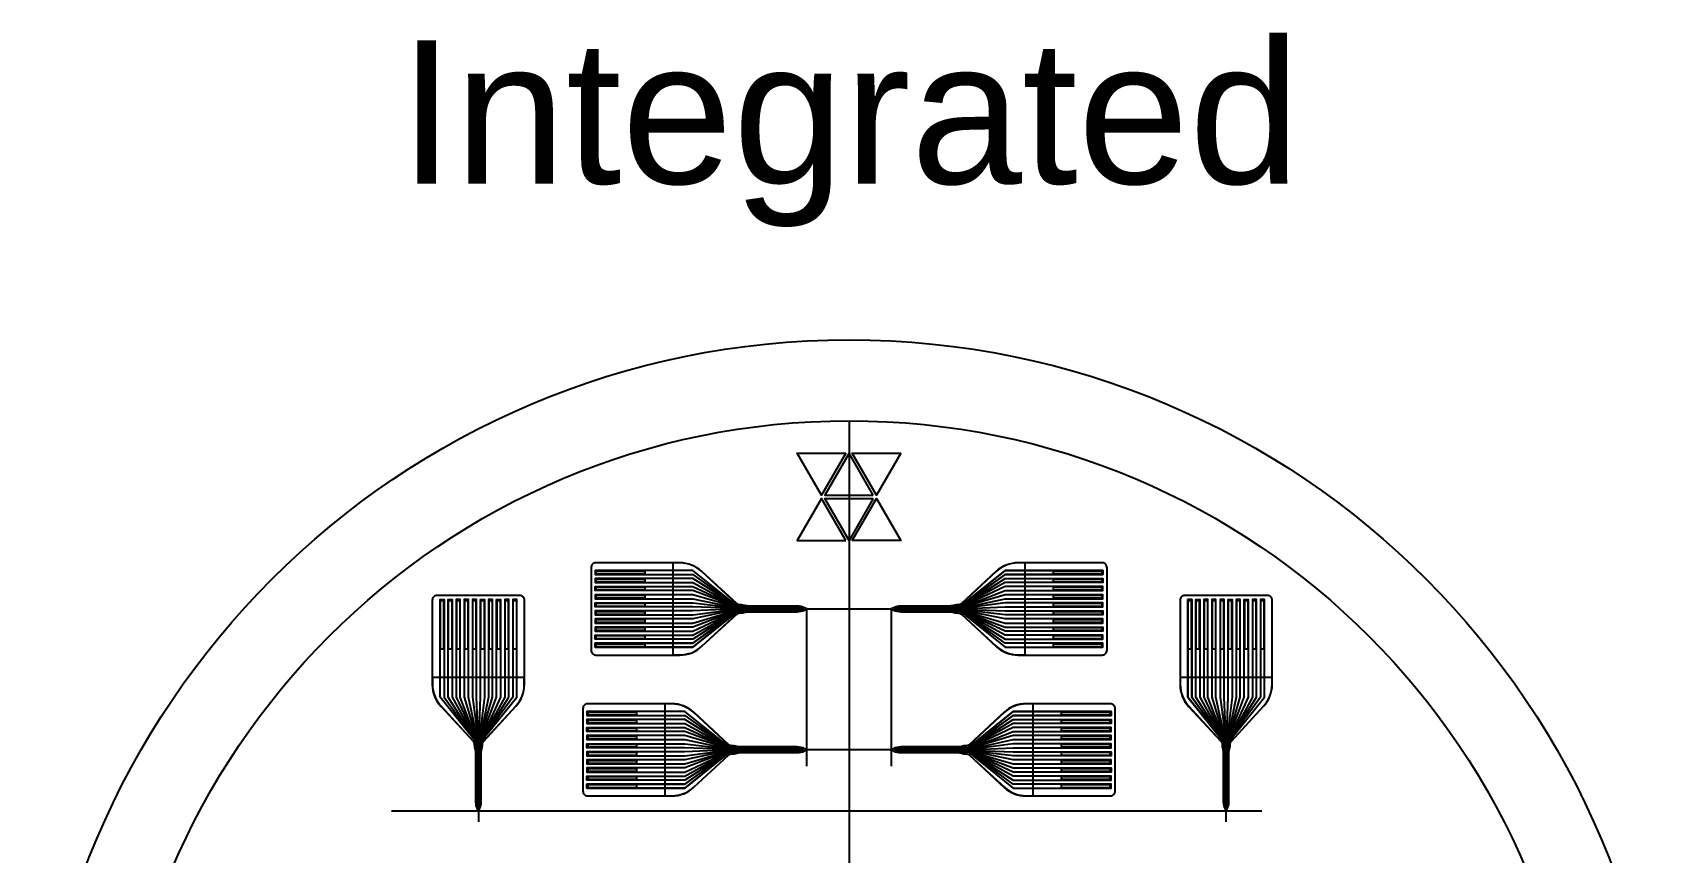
# Model space of a CAD drawing. Header units: millimetres. Extents: x 0 to 101, y 0 to 120.
# Drawn here: x 0.4 to 101.4, y 69.3 to 120 of the extents above; entities that cross this region are included whole.
import ezdxf

# ---------------------------------------------------------------- set-up
doc = ezdxf.new("R2010")
doc.units = ezdxf.units.MM
for name, color, linetype in [('1st Metal', 2, 'Continuous'), ('2nd Metal', 220, 'Continuous'), ('Aligner1', 191, 'Continuous'), ('Aligner2', 130, 'Continuous'), ('Aligner3', 210, 'Continuous'), ('Aligner4', 170, 'Continuous'), ('PI', 4, 'Continuous'), ('SU8', 110, 'Continuous')]:
    doc.layers.add(name, color=color, linetype=linetype)
doc.styles.get("Standard").update_dxf_attribs({"font": 'arial.ttf'})

msp = doc.modelspace()

# ---------------------------------------------------------------- linework, layer by layer
at = {"color": 242, "true_color": 0xcd2027}
msp.add_line((50.91, 96), (50.91, 5), dxfattribs=at)
for p, q in [((53.52, 75.66), (48.3, 75.66)), ((76.44, 71.86), (74.24, 71.86))]:
    msp.add_line(p, q)
for points in [[(48.3, 74.66), (48.3, 84.37), (53.52, 84.37), (53.52, 74.66)], [(74.24, 71.21), (74.24, 71.86), (22.61, 71.86)], [(30.18, 71.86), (27.98, 71.86), (27.98, 71.21)]]:
    msp.add_lwpolyline(points)
at = {"layer": '1st Metal'}
for p, q in [((45.34, 84.36), (45.31, 84.36)), ((45.31, 84.36), (45.34, 84.36)), ((54.81, 84.25), (54.27, 84.25)), ((54.81, 84.26), (54.28, 84.26)), ((54.81, 84.28), (54.34, 84.28)), ((54.81, 84.3), (54.42, 84.3)), ((54.81, 84.34), (54.5, 84.34)), ((56.25, 84.47), (56.4, 84.47)), ((56.25, 84.46), (56.4, 84.46)), ((56.25, 84.44), (56.4, 84.44)), ((56.25, 84.43), (56.4, 84.43)), ((56.37, 84.39), (56.37, 84.36)), ((56.37, 84.36), (56.37, 84.39)), ((56.37, 84.36), (56.4, 84.36)), ((56.4, 84.36), (56.37, 84.36)), ((46.52, 75.77), (46.48, 75.77)), ((46.52, 75.76), (46.48, 75.76)), ((54.77, 75.76), (54.81, 75.76)), ((46.52, 75.75), (46.48, 75.75)), ((46.52, 75.73), (46.48, 75.73)), ((46.52, 75.72), (46.48, 75.72)), ((46.52, 75.7), (46.48, 75.7)), ((46.52, 75.69), (46.48, 75.69)), ((46.51, 75.65), (46.48, 75.65)), ((46.48, 75.65), (46.51, 75.65)), ((46.52, 75.63), (46.48, 75.63)), ((46.52, 75.62), (46.48, 75.62)), ((46.52, 75.61), (46.48, 75.61)), ((46.52, 75.59), (46.48, 75.59)), ((46.52, 75.58), (46.48, 75.58)), ((46.52, 75.57), (46.48, 75.57)), ((54.77, 75.75), (54.81, 75.75)), ((54.77, 75.73), (54.81, 75.73)), ((54.77, 75.72), (54.81, 75.72)), ((54.77, 75.7), (54.81, 75.7)), ((54.77, 75.69), (54.81, 75.69)), ((54.77, 75.63), (54.81, 75.63)), ((54.77, 75.62), (54.81, 75.62)), ((54.77, 75.61), (54.81, 75.61)), ((54.77, 75.59), (54.81, 75.59)), ((54.77, 75.58), (54.81, 75.58)), ((54.77, 75.57), (54.81, 75.57)), ((54.77, 75.55), (54.81, 75.55)), ((54.77, 75.54), (54.81, 75.54)), ((74.22, 75.04), (74.22, 75.07)), ((74.22, 75.07), (74.22, 75.04)), ((27.97, 74.69), (27.97, 74.72)), ((27.97, 74.72), (27.97, 74.69)), ((74.35, 72.65), (74.35, 72.62))]:
    msp.add_line(p, q, dxfattribs=at)
for points in [[(41.25, 86.25), (40.02, 86.25), (35.2, 86.25), (35.2, 86), (40.02, 86), (41.25, 86), (44.05, 84.47), (45.25, 84.47, 0.072993), (45.27, 84.48), (45.28, 84.48, -0.072993), (45.31, 84.48), (47.54, 84.48), (47.54, 84.39), (47.53, 84.39), (47.53, 84.36), (47.56, 84.36), (47.56, 84.39), (47.55, 84.39), (47.55, 84.5), (45.31, 84.5, 0.072993), (45.28, 84.49), (45.27, 84.49, -0.072993), (45.25, 84.49), (44.05, 84.49)], [(56.46, 84.47, -0.072993), (56.43, 84.48), (56.43, 84.48, 0.072993), (56.4, 84.48), (54.13, 84.48, 0.201221), (54.06, 84.45, 0.681472), (54.07, 84.44, -0.011355), (54.11, 84.44), (54.15, 84.44), (54.15, 84.31), (54.11, 84.31, -0.062124), (53.89, 84.33), (53.89, 84.41, -0.040545), (54.03, 84.43, -0.282415), (54.13, 84.5), (56.4, 84.5, -0.072993), (56.43, 84.49), (56.43, 84.49, 0.072993), (56.46, 84.49), (57.77, 84.49), (60.57, 86.75), (61.8, 86.75), (66.62, 86.75), (66.62, 86.5), (61.8, 86.5), (60.57, 86.5), (57.77, 84.47)], [(56.46, 84.45, -0.072993), (56.43, 84.45), (56.43, 84.45, 0.072993), (56.4, 84.46), (56.16, 84.46), (56.16, 84.39), (56.17, 84.39), (56.17, 84.36), (56.14, 84.36), (56.14, 84.39), (56.15, 84.39), (56.15, 84.47), (56.4, 84.47, -0.072993), (56.43, 84.46), (56.43, 84.46, 0.072993), (56.46, 84.46), (57.77, 84.46), (60.57, 86.25), (61.8, 86.25), (66.62, 86.25), (66.62, 86), (61.8, 86), (60.57, 86), (57.77, 84.45)], [(27.88, 74.78, -0.072993), (27.87, 74.76), (27.87, 74.75, 0.072993), (27.87, 74.73), (27.87, 72.47, 0.201221), (27.9, 72.4, 0.681472), (27.92, 72.41, -0.011355), (27.92, 72.45), (27.92, 72.49), (28.05, 72.49), (28.05, 72.45, -0.062124), (28.02, 72.23), (27.94, 72.23, -0.040545), (27.92, 72.37, -0.282415), (27.86, 72.47), (27.86, 74.73, -0.072993), (27.86, 74.75), (27.86, 74.76, 0.072993), (27.87, 74.78), (27.87, 76.11), (25.61, 78.91), (25.61, 80.14), (25.61, 84.96), (25.86, 84.96), (25.86, 80.14), (25.86, 78.91), (27.88, 76.11)], [(27.91, 74.78, -0.072993), (27.9, 74.76), (27.9, 74.75, 0.072993), (27.9, 74.73), (27.9, 73.82), (27.97, 73.82), (27.97, 73.82), (28, 73.82), (28, 73.79), (27.97, 73.79), (27.97, 73.8), (27.89, 73.8), (27.89, 74.73, -0.072993), (27.89, 74.75), (27.89, 74.76, 0.072993), (27.89, 74.78), (27.89, 76.11), (26.11, 78.91), (26.11, 80.14), (26.11, 84.96), (26.36, 84.96), (26.36, 80.14), (26.36, 78.91), (27.91, 76.11)], [(26.86, 78.91), (26.86, 80.14), (26.86, 84.96), (26.61, 84.96), (26.61, 80.14), (26.61, 78.91), (27.92, 76.11), (27.92, 74.78, -0.072993), (27.92, 74.76), (27.92, 74.75, 0.072993), (27.91, 74.73), (27.91, 74.1), (27.97, 74.1), (27.97, 74.09), (28, 74.09), (28, 74.12), (27.97, 74.12), (27.97, 74.12), (27.92, 74.12), (27.92, 74.73, -0.072993), (27.93, 74.75), (27.93, 74.76, 0.072993), (27.93, 74.78), (27.93, 76.11)], [(27.95, 74.78, -0.072993), (27.94, 74.76), (27.94, 74.75, 0.072993), (27.94, 74.73), (27.94, 74.4), (27.97, 74.4), (27.97, 74.39), (28, 74.39), (28, 74.42), (27.97, 74.42), (27.97, 74.42), (27.95, 74.42), (27.95, 74.73, -0.072993), (27.96, 74.75), (27.96, 74.76, 0.072993), (27.96, 74.78), (27.96, 76.11), (27.36, 78.91), (27.36, 80.14), (27.36, 84.96), (27.11, 84.96), (27.11, 80.14), (27.11, 78.91), (27.95, 76.11)], [(29.11, 78.91), (29.11, 80.14), (29.11, 84.96), (29.36, 84.96), (29.36, 80.14), (29.36, 78.91), (28.07, 76.11), (28.07, 74.78, 0.072993), (28.07, 74.76), (28.07, 74.75, -0.072993), (28.08, 74.73), (28.08, 72.9), (28, 72.9), (28, 72.89), (27.97, 72.89), (27.97, 72.92), (28, 72.92), (28, 72.92), (28.07, 72.92), (28.07, 74.73, 0.072993), (28.06, 74.75), (28.06, 74.76, -0.072993), (28.06, 74.78), (28.06, 76.11)], [(28.01, 74.78, 0.072993), (28.02, 74.76), (28.02, 74.75, -0.072993), (28.02, 74.73), (28.02, 73.5), (28, 73.5), (28, 73.49), (27.97, 73.49), (27.97, 73.52), (28, 73.52), (28, 73.52), (28.01, 73.52), (28.01, 74.73, 0.072993), (28.01, 74.75), (28.01, 74.76, -0.072993), (28, 74.78), (28, 76.11), (28.11, 78.91), (28.11, 80.14), (28.11, 84.96), (28.36, 84.96), (28.36, 80.14), (28.36, 78.91), (28.01, 76.11)], [(29.86, 78.91), (29.86, 80.14), (29.86, 84.96), (29.61, 84.96), (29.61, 80.14), (29.61, 78.91), (28.08, 76.11), (28.08, 74.78, 0.072993), (28.09, 74.76), (28.09, 74.75, -0.072993), (28.09, 74.73), (28.09, 72.62), (28, 72.62), (28, 72.62), (27.97, 72.62), (27.97, 72.59), (28, 72.59), (28, 72.6), (28.1, 72.6), (28.1, 74.73, 0.072993), (28.1, 74.75), (28.1, 74.76, -0.072993), (28.1, 74.78), (28.1, 76.11)], [(28.86, 78.91), (28.86, 80.14), (28.86, 84.96), (28.61, 84.96), (28.61, 80.14), (28.61, 78.91), (28.03, 76.11), (28.03, 74.78, 0.072993), (28.03, 74.76), (28.03, 74.75, -0.072993), (28.04, 74.73), (28.04, 73.22), (28, 73.22), (28, 73.22), (27.97, 73.22), (27.97, 73.19), (28, 73.19), (28, 73.2), (28.05, 73.2), (28.05, 74.73, 0.072993), (28.05, 74.75), (28.05, 74.76, -0.072993), (28.04, 74.78), (28.04, 76.11)], [(41.25, 85.5), (40.02, 85.5), (35.2, 85.5), (35.2, 85.75), (40.02, 85.75), (41.25, 85.75), (44.05, 84.46), (45.25, 84.46, 0.072993), (45.27, 84.46), (45.28, 84.46, -0.072993), (45.31, 84.47), (47.4, 84.47), (47.4, 84.39), (47.41, 84.39), (47.41, 84.36), (47.38, 84.36), (47.38, 84.39), (47.39, 84.39), (47.39, 84.46), (45.31, 84.46, 0.072993), (45.28, 84.45), (45.27, 84.45, -0.072993), (45.25, 84.45), (44.05, 84.45)], [(41.25, 85.25), (40.02, 85.25), (35.2, 85.25), (35.2, 85), (40.02, 85), (41.25, 85), (44.05, 84.42), (45.25, 84.42, 0.072993), (45.27, 84.42), (45.28, 84.42, -0.072993), (45.31, 84.43), (47.24, 84.43), (47.24, 84.39), (47.23, 84.39), (47.23, 84.36), (47.26, 84.36), (47.26, 84.39), (47.25, 84.39), (47.25, 84.44), (45.31, 84.44, 0.072993), (45.28, 84.44), (45.27, 84.44, -0.072993), (45.25, 84.43), (44.05, 84.43)], [(60.57, 85.5), (61.8, 85.5), (66.62, 85.5), (66.62, 85.75), (61.8, 85.75), (60.57, 85.75), (57.77, 84.43), (56.46, 84.43, -0.072993), (56.43, 84.44), (56.43, 84.44, 0.072993), (56.4, 84.44), (56.23, 84.44), (56.23, 84.39), (56.22, 84.39), (56.22, 84.36), (56.25, 84.36), (56.25, 84.39), (56.24, 84.39), (56.24, 84.43), (56.4, 84.43, -0.072993), (56.43, 84.42), (56.43, 84.42, 0.072993), (56.46, 84.42), (57.77, 84.42)], [(56.46, 84.41, -0.072993), (56.43, 84.41), (56.43, 84.41, 0.072993), (56.4, 84.41), (56.3, 84.41), (56.3, 84.39), (56.29, 84.39), (56.29, 84.36), (56.32, 84.36), (56.32, 84.39), (56.31, 84.39), (56.31, 84.4), (56.4, 84.4, -0.072993), (56.43, 84.4), (56.43, 84.4, 0.072993), (56.46, 84.39), (57.77, 84.39), (60.57, 85), (61.8, 85), (66.62, 85), (66.62, 85.25), (61.8, 85.25), (60.57, 85.25), (57.77, 84.41)], [(74.13, 75.13, -0.072993), (74.13, 75.11), (74.13, 75.1, 0.072993), (74.12, 75.08), (74.12, 72.47, 0.201221), (74.15, 72.4, 0.681472), (74.17, 72.41, -0.011355), (74.17, 72.45), (74.17, 72.49), (74.3, 72.49), (74.3, 72.45, -0.062124), (74.27, 72.23), (74.2, 72.23, -0.040545), (74.17, 72.37, -0.282415), (74.11, 72.47), (74.11, 75.08, -0.072993), (74.12, 75.1), (74.12, 75.11, 0.072993), (74.12, 75.13), (74.12, 76.11), (71.86, 78.91), (71.86, 80.14), (71.86, 84.96), (72.11, 84.96), (72.11, 80.14), (72.11, 78.91), (74.13, 76.11)], [(74.16, 75.13, -0.072993), (74.16, 75.11), (74.16, 75.1, 0.072993), (74.15, 75.08), (74.15, 74.17), (74.22, 74.17), (74.22, 74.17), (74.25, 74.17), (74.25, 74.14), (74.22, 74.14), (74.22, 74.15), (74.14, 74.15), (74.14, 75.08, -0.072993), (74.14, 75.1), (74.14, 75.11, 0.072993), (74.15, 75.13), (74.15, 76.11), (72.36, 78.91), (72.36, 80.14), (72.36, 84.96), (72.61, 84.96), (72.61, 80.14), (72.61, 78.91), (74.16, 76.11)], [(73.11, 78.91), (73.11, 80.14), (73.11, 84.96), (72.86, 84.96), (72.86, 80.14), (72.86, 78.91), (74.18, 76.11), (74.18, 75.13, -0.072993), (74.17, 75.11), (74.17, 75.1, 0.072993), (74.17, 75.08), (74.17, 74.45), (74.22, 74.45), (74.22, 74.44), (74.25, 74.44), (74.25, 74.47), (74.22, 74.47), (74.22, 74.47), (74.18, 74.47), (74.18, 75.08, -0.072993), (74.18, 75.1), (74.18, 75.11, 0.072993), (74.19, 75.13), (74.19, 76.11)], [(74.2, 75.13, -0.072993), (74.2, 75.11), (74.2, 75.1, 0.072993), (74.19, 75.08), (74.19, 74.75), (74.22, 74.75), (74.22, 74.74), (74.25, 74.74), (74.25, 74.77), (74.22, 74.77), (74.22, 74.77), (74.21, 74.77), (74.21, 75.08, -0.072993), (74.21, 75.1), (74.21, 75.11, 0.072993), (74.21, 75.13), (74.21, 76.11), (73.61, 78.91), (73.61, 80.14), (73.61, 84.96), (73.36, 84.96), (73.36, 80.14), (73.36, 78.91), (74.2, 76.11)], [(75.36, 78.91), (75.36, 80.14), (75.36, 84.96), (75.61, 84.96), (75.61, 80.14), (75.61, 78.91), (74.32, 76.11), (74.32, 75.13, 0.072993), (74.33, 75.11), (74.33, 75.1, -0.072993), (74.33, 75.08), (74.33, 72.9), (74.25, 72.9), (74.25, 72.89), (74.22, 72.89), (74.22, 72.92), (74.25, 72.92), (74.25, 72.92), (74.32, 72.92), (74.32, 75.08, 0.072993), (74.32, 75.1), (74.31, 75.11, -0.072993), (74.31, 75.13), (74.31, 76.11)], [(74.27, 75.13, 0.072993), (74.27, 75.11), (74.27, 75.1, -0.072993), (74.28, 75.08), (74.28, 73.5), (74.25, 73.5), (74.25, 73.49), (74.22, 73.49), (74.22, 73.52), (74.25, 73.52), (74.25, 73.52), (74.27, 73.52), (74.27, 74.42), (74.27, 75.08, 0.072993), (74.26, 75.1), (74.26, 75.11, -0.072993), (74.26, 75.13), (74.26, 76.11), (74.36, 78.91), (74.36, 80.14), (74.36, 84.96), (74.61, 84.96), (74.61, 80.14), (74.61, 78.91), (74.27, 76.11)], [(75.11, 78.91), (75.11, 80.14), (75.11, 84.96), (74.86, 84.96), (74.86, 80.14), (74.86, 78.91), (74.28, 76.11), (74.28, 75.13, 0.072993), (74.29, 75.11), (74.29, 75.1, -0.072993), (74.29, 75.08), (74.29, 73.22), (74.25, 73.22), (74.25, 73.22), (74.22, 73.22), (74.22, 73.19), (74.25, 73.19), (74.25, 73.2), (74.3, 73.2), (74.3, 75.08, 0.072993), (74.3, 75.1), (74.3, 75.11, -0.072993), (74.3, 75.13), (74.3, 76.11)], [(41.25, 84.5), (40.02, 84.5), (35.2, 84.5), (35.2, 84.75), (40.02, 84.75), (41.25, 84.75), (44.05, 84.41), (45.25, 84.41, 0.072993), (45.27, 84.41), (45.28, 84.41, -0.072993), (45.31, 84.41), (47.1, 84.41), (47.1, 84.39), (47.11, 84.39), (47.11, 84.36), (47.08, 84.36), (47.08, 84.39), (47.09, 84.39), (47.09, 84.4), (45.31, 84.4, 0.072993), (45.28, 84.4), (45.27, 84.4, -0.072993), (45.25, 84.39), (44.05, 84.39)], [(45.25, 84.27, -0.072993), (45.27, 84.27), (45.28, 84.27, 0.072993), (45.31, 84.26), (47.69, 84.26, 0.201221), (47.76, 84.29, 0.681472), (47.75, 84.31, -0.011355), (47.71, 84.31), (47.67, 84.31), (47.67, 84.44), (47.71, 84.44, -0.062124), (47.93, 84.41), (47.93, 84.33, -0.040545), (47.79, 84.31, -0.282415), (47.69, 84.25), (45.31, 84.25, -0.072993), (45.28, 84.25), (45.27, 84.25, 0.072993), (45.25, 84.26), (44.05, 84.26), (41.25, 82), (40.02, 82), (35.2, 82), (35.2, 82.25), (40.02, 82.25), (41.25, 82.25), (44.05, 84.27)], [(45.25, 84.3, -0.072993), (45.27, 84.29), (45.28, 84.29, 0.072993), (45.31, 84.29), (45.76, 84.29), (45.76, 84.36), (45.76, 84.36), (45.76, 84.39), (45.79, 84.39), (45.79, 84.36), (45.78, 84.36), (45.78, 84.28), (45.31, 84.28, -0.072993), (45.28, 84.28), (45.27, 84.28, 0.072993), (45.25, 84.29), (44.05, 84.29), (41.25, 82.5), (40.02, 82.5), (35.2, 82.5), (35.2, 82.75), (40.02, 82.75), (41.25, 82.75), (44.05, 84.3)], [(41.25, 83.25), (40.02, 83.25), (35.2, 83.25), (35.2, 83), (40.02, 83), (41.25, 83), (44.05, 84.31), (45.25, 84.31, -0.072993), (45.27, 84.31), (45.28, 84.31, 0.072993), (45.31, 84.3), (45.63, 84.3), (45.63, 84.36), (45.64, 84.36), (45.64, 84.39), (45.61, 84.39), (45.61, 84.36), (45.61, 84.36), (45.61, 84.32), (45.31, 84.32, -0.072993), (45.28, 84.32), (45.27, 84.32, 0.072993), (45.25, 84.32), (44.05, 84.32)], [(45.25, 84.34, -0.072993), (45.27, 84.33), (45.28, 84.33, 0.072993), (45.31, 84.33), (45.48, 84.33), (45.48, 84.36), (45.49, 84.36), (45.49, 84.39), (45.46, 84.39), (45.46, 84.36), (45.46, 84.36), (45.46, 84.34), (45.31, 84.34, -0.072993), (45.28, 84.35), (45.27, 84.35, 0.072993), (45.25, 84.35), (44.05, 84.35), (41.25, 83.75), (40.02, 83.75), (35.2, 83.75), (35.2, 83.5), (40.02, 83.5), (41.25, 83.5), (44.05, 84.34)], [(54.28, 84.36), (54.29, 84.36), (54.29, 84.39), (54.26, 84.39), (54.26, 84.36), (54.27, 84.36), (54.27, 84.25), (56.4, 84.25, 0.072993), (56.43, 84.25), (56.43, 84.25, -0.072993), (56.46, 84.26), (57.77, 84.26), (60.57, 82.5), (61.8, 82.5), (66.62, 82.5), (66.62, 82.75), (61.8, 82.75), (60.57, 82.75), (57.77, 84.27), (56.46, 84.27, 0.072993), (56.43, 84.27), (56.43, 84.27, -0.072993), (56.4, 84.26), (54.28, 84.26)], [(54.87, 75.76, -0.072993), (54.84, 75.77), (54.84, 75.77, 0.072993), (54.81, 75.77), (54.13, 75.77, 0.201221), (54.06, 75.74, 0.681472), (54.07, 75.73, -0.011355), (54.11, 75.73), (54.15, 75.73), (54.15, 75.6), (54.11, 75.6, -0.062124), (53.89, 75.62), (53.89, 75.7, -0.040545), (54.03, 75.72, -0.282415), (54.13, 75.79), (54.81, 75.79, -0.072993), (54.84, 75.78), (54.84, 75.78, 0.072993), (54.87, 75.78), (58.27, 75.78), (61.07, 78.04), (62.3, 78.04), (67.12, 78.04), (67.12, 77.79), (62.3, 77.79), (61.07, 77.79), (58.27, 75.76)], [(40.75, 77.54), (39.52, 77.54), (34.7, 77.54), (34.7, 77.29), (39.52, 77.29), (40.75, 77.29), (43.55, 75.76), (46.42, 75.76, 0.072993), (46.45, 75.77), (46.45, 75.77, -0.072993), (46.48, 75.77), (47.54, 75.77), (47.54, 75.68), (47.53, 75.68), (47.53, 75.65), (47.56, 75.65), (47.56, 75.68), (47.55, 75.68), (47.55, 75.79), (46.52, 75.79), (46.48, 75.79, 0.072993), (46.45, 75.78), (46.45, 75.78, -0.072993), (46.42, 75.78), (43.55, 75.78)], [(40.75, 76.79), (39.52, 76.79), (34.7, 76.79), (34.7, 77.04), (39.52, 77.04), (40.75, 77.04), (43.55, 75.75), (46.42, 75.75, 0.072993), (46.45, 75.75), (46.45, 75.75, -0.072993), (46.48, 75.76), (47.4, 75.76), (47.4, 75.68), (47.41, 75.68), (47.41, 75.65), (47.38, 75.65), (47.38, 75.68), (47.39, 75.68), (47.39, 75.75), (46.48, 75.75, 0.072993), (46.45, 75.74), (46.45, 75.74, -0.072993), (46.42, 75.74), (43.55, 75.74)], [(54.87, 75.74, -0.072993), (54.84, 75.74), (54.84, 75.74, 0.072993), (54.81, 75.75), (54.58, 75.75), (54.58, 75.68), (54.59, 75.68), (54.59, 75.65), (54.56, 75.65), (54.56, 75.68), (54.57, 75.68), (54.57, 75.76), (54.81, 75.76, -0.072993), (54.84, 75.75), (54.84, 75.75, 0.072993), (54.87, 75.75), (58.27, 75.75), (61.07, 77.54), (62.3, 77.54), (67.12, 77.54), (67.12, 77.29), (62.3, 77.29), (61.07, 77.29), (58.27, 75.74)], [(61.07, 76.79), (62.3, 76.79), (67.12, 76.79), (67.12, 77.04), (62.3, 77.04), (61.07, 77.04), (58.27, 75.72), (54.87, 75.72, -0.072993), (54.84, 75.73), (54.84, 75.73, 0.072993), (54.81, 75.73), (54.64, 75.73), (54.64, 75.68), (54.63, 75.68), (54.63, 75.65), (54.66, 75.65), (54.66, 75.68), (54.65, 75.68), (54.65, 75.72), (54.81, 75.72, -0.072993), (54.84, 75.71), (54.84, 75.71, 0.072993), (54.87, 75.71), (58.27, 75.71)], [(46.42, 75.71, 0.072993), (46.45, 75.71), (46.45, 75.71, -0.072993), (46.48, 75.72), (47.24, 75.72), (47.24, 75.68), (47.23, 75.68), (47.23, 75.65), (47.26, 75.65), (47.26, 75.68), (47.25, 75.68), (47.25, 75.73), (46.48, 75.73, 0.072993), (46.45, 75.73), (46.45, 75.73, -0.072993), (46.42, 75.72), (43.55, 75.72), (40.75, 76.54), (39.52, 76.54), (34.7, 76.54), (34.7, 76.29), (39.52, 76.29), (40.75, 76.29), (43.55, 75.71)], [(40.75, 75.79), (39.52, 75.79), (34.7, 75.79), (34.7, 76.04), (39.52, 76.04), (40.75, 76.04), (43.55, 75.7), (46.42, 75.7, 0.072993), (46.45, 75.7), (46.45, 75.7, -0.072993), (46.48, 75.7), (47.1, 75.7), (47.1, 75.68), (47.11, 75.68), (47.11, 75.65), (47.08, 75.65), (47.08, 75.68), (47.09, 75.68), (47.09, 75.69), (46.48, 75.69, 0.072993), (46.45, 75.69), (46.45, 75.69, -0.072993), (46.42, 75.68), (43.55, 75.68)], [(54.87, 75.7, -0.072993), (54.84, 75.7), (54.84, 75.7, 0.072993), (54.81, 75.7), (54.72, 75.7), (54.72, 75.68), (54.71, 75.68), (54.71, 75.65), (54.74, 75.65), (54.74, 75.68), (54.73, 75.68), (54.73, 75.69), (54.81, 75.69, -0.072993), (54.84, 75.69), (54.84, 75.69, 0.072993), (54.87, 75.68), (58.27, 75.68), (61.07, 76.29), (62.3, 76.29), (67.12, 76.29), (67.12, 76.54), (62.3, 76.54), (61.07, 76.54), (58.27, 75.7)], [(46.42, 75.56, -0.072993), (46.45, 75.56), (46.45, 75.56, 0.072993), (46.48, 75.55), (47.69, 75.55, 0.201221), (47.76, 75.58, 0.681472), (47.75, 75.6, -0.011355), (47.71, 75.6), (47.67, 75.6), (47.67, 75.73), (47.71, 75.73, -0.062124), (47.93, 75.7), (47.93, 75.62, -0.040545), (47.79, 75.6, -0.282415), (47.69, 75.54), (46.48, 75.54, -0.072993), (46.45, 75.54), (46.45, 75.54, 0.072993), (46.42, 75.55), (43.55, 75.55), (40.75, 73.29), (39.52, 73.29), (34.7, 73.29), (34.7, 73.54), (39.52, 73.54), (40.75, 73.54), (43.55, 75.56)], [(46.42, 75.59, -0.072993), (46.45, 75.58), (46.45, 75.58, 0.072993), (46.48, 75.58), (46.94, 75.58), (46.94, 75.65), (46.93, 75.65), (46.93, 75.68), (46.96, 75.68), (46.96, 75.65), (46.95, 75.65), (46.95, 75.57), (46.48, 75.57, -0.072993), (46.45, 75.57), (46.45, 75.57, 0.072993), (46.42, 75.58), (43.55, 75.58), (40.75, 73.79), (39.52, 73.79), (34.7, 73.79), (34.7, 74.04), (39.52, 74.04), (40.75, 74.04), (43.55, 75.59)], [(40.75, 74.54), (39.52, 74.54), (34.7, 74.54), (34.7, 74.29), (39.52, 74.29), (40.75, 74.29), (43.55, 75.6), (46.42, 75.6, -0.072993), (46.45, 75.6), (46.45, 75.6, 0.072993), (46.48, 75.59), (46.8, 75.59), (46.8, 75.65), (46.81, 75.65), (46.81, 75.68), (46.78, 75.68), (46.78, 75.65), (46.79, 75.65), (46.79, 75.61), (46.48, 75.61, -0.072993), (46.45, 75.61), (46.45, 75.61, 0.072993), (46.42, 75.61), (43.55, 75.61)], [(46.42, 75.63, -0.072993), (46.45, 75.62), (46.45, 75.62, 0.072993), (46.48, 75.62), (46.65, 75.62), (46.65, 75.65), (46.66, 75.65), (46.66, 75.68), (46.63, 75.68), (46.63, 75.65), (46.64, 75.65), (46.64, 75.63), (46.48, 75.63, -0.072993), (46.45, 75.64), (46.45, 75.64, 0.072993), (46.42, 75.64), (43.55, 75.64), (40.75, 75.04), (39.52, 75.04), (34.7, 75.04), (34.7, 74.79), (39.52, 74.79), (40.75, 74.79), (43.55, 75.63)], [(54.87, 75.56, 0.072993), (54.84, 75.56), (54.84, 75.56, -0.072993), (54.81, 75.55), (54.28, 75.55), (54.28, 75.65), (54.29, 75.65), (54.29, 75.68), (54.26, 75.68), (54.26, 75.65), (54.27, 75.65), (54.27, 75.54), (54.81, 75.54, 0.072993), (54.84, 75.54), (54.84, 75.54, -0.072993), (54.87, 75.55), (58.27, 75.55), (61.07, 73.79), (62.3, 73.79), (67.12, 73.79), (67.12, 74.04), (62.3, 74.04), (61.07, 74.04), (58.27, 75.56)], [(61.07, 74.54), (62.3, 74.54), (67.12, 74.54), (67.12, 74.29), (62.3, 74.29), (61.07, 74.29), (58.27, 75.58), (54.87, 75.58, 0.072993), (54.84, 75.57), (54.84, 75.57, -0.072993), (54.81, 75.57), (54.34, 75.57), (54.34, 75.65), (54.33, 75.65), (54.33, 75.68), (54.36, 75.68), (54.36, 75.65), (54.35, 75.65), (54.35, 75.58), (54.81, 75.58, 0.072993), (54.84, 75.58), (54.84, 75.58, -0.072993), (54.87, 75.59), (58.27, 75.59)], [(54.87, 75.61, 0.072993), (54.84, 75.61), (54.84, 75.61, -0.072993), (54.81, 75.61), (54.43, 75.61), (54.43, 75.65), (54.44, 75.65), (54.44, 75.68), (54.41, 75.68), (54.41, 75.65), (54.42, 75.65), (54.42, 75.59), (54.81, 75.59, 0.072993), (54.84, 75.6), (54.84, 75.6, -0.072993), (54.87, 75.6), (58.27, 75.6), (61.07, 74.79), (62.3, 74.79), (67.12, 74.79), (67.12, 75.04), (62.3, 75.04), (61.07, 75.04), (58.27, 75.61)], [(54.87, 75.63, 0.072993), (54.84, 75.62), (54.84, 75.62, -0.072993), (54.81, 75.62), (54.49, 75.62), (54.49, 75.65), (54.48, 75.65), (54.48, 75.68), (54.51, 75.68), (54.51, 75.65), (54.5, 75.65), (54.5, 75.63), (54.81, 75.63, 0.072993), (54.84, 75.64), (54.84, 75.64, -0.072993), (54.87, 75.64), (58.27, 75.64), (61.07, 75.54), (62.3, 75.54), (67.12, 75.54), (67.12, 75.29), (62.3, 75.29), (61.07, 75.29), (58.27, 75.63)]]:
    msp.add_lwpolyline(points, format="xyb", close=True, dxfattribs=at)
for points in [[(27.99, 74.72), (28, 74.72), (27.99, 74.72), (27.99, 76.11), (27.86, 78.91), (27.86, 80.14), (27.86, 84.96), (27.61, 84.96), (27.61, 80.14), (27.61, 78.91), (27.98, 76.11), (27.98, 74.72), (27.97, 74.72), (27.98, 74.72)], [(74.24, 75.07), (74.25, 75.07), (74.24, 75.07), (74.24, 76.11), (74.11, 78.91), (74.11, 80.14), (74.11, 84.96), (73.86, 84.96), (73.86, 80.14), (73.86, 78.91), (74.23, 76.11), (74.23, 75.07), (74.22, 75.07), (74.23, 75.07)], [(45.31, 84.38), (45.31, 84.39), (45.31, 84.38), (44.05, 84.38), (41.25, 84.25), (40.02, 84.25), (35.2, 84.25), (35.2, 84), (40.02, 84), (41.25, 84), (44.05, 84.37), (45.31, 84.37), (45.31, 84.36), (45.31, 84.37)], [(54.78, 75.68), (54.78, 75.65), (54.78, 75.68), (54.81, 75.68), (54.78, 75.68), (54.78, 75.65), (54.81, 75.65), (54.81, 75.66), (54.81, 75.65), (54.81, 75.66), (58.27, 75.66), (61.07, 75.79), (62.3, 75.79), (67.12, 75.79), (67.12, 76.04), (62.3, 76.04), (61.07, 76.04), (58.27, 75.67), (54.81, 75.67), (54.81, 75.68), (54.81, 75.67)], [(46.48, 75.67), (46.48, 75.68), (46.48, 75.67), (43.55, 75.67), (40.75, 75.54), (39.52, 75.54), (34.7, 75.54), (34.7, 75.29), (39.52, 75.29), (40.75, 75.29), (43.55, 75.66), (46.48, 75.66), (46.48, 75.65), (46.48, 75.66)]]:
    msp.add_lwpolyline(points, dxfattribs=at)
for points in [[(74.36, 72.64), (74.36, 72.6), (74.36, 75.08, 0.072993), (74.35, 75.1), (74.35, 75.11, -0.072993), (74.35, 75.13), (74.35, 76.11), (76.11, 78.91), (76.11, 80.14), (76.11, 84.96), (75.86, 84.96), (75.86, 80.14), (75.86, 78.91), (74.34, 76.11), (74.34, 75.13, 0.072993), (74.34, 75.11), (74.34, 75.1, -0.072993), (74.35, 75.08), (74.35, 72.62), (74.25, 72.62), (74.25, 72.62), (74.22, 72.62), (74.22, 72.59), (74.25, 72.59), (74.25, 72.6), (74.36, 72.6)], [(54.35, 84.29), (56.4, 84.29, 0.072993), (56.43, 84.29), (56.43, 84.29, -0.072993), (56.46, 84.3), (57.77, 84.3), (60.57, 83.25), (61.8, 83.25), (66.62, 83.25), (66.62, 83), (61.8, 83), (60.57, 83), (57.77, 84.29), (56.46, 84.29, 0.072993), (56.43, 84.28), (56.43, 84.28, -0.072993), (56.4, 84.28), (54.34, 84.28), (54.34, 84.36), (54.33, 84.36), (54.33, 84.39), (54.36, 84.39), (54.36, 84.36), (54.35, 84.36), (54.35, 84.29), (54.81, 84.29)], [(54.43, 84.32), (54.43, 84.36), (54.44, 84.36), (54.44, 84.39), (54.41, 84.39), (54.41, 84.36), (54.42, 84.36), (54.42, 84.3), (56.4, 84.3, 0.072993), (56.43, 84.31), (56.43, 84.31, -0.072993), (56.46, 84.31), (57.77, 84.31), (60.57, 83.5), (61.8, 83.5), (66.62, 83.5), (66.62, 83.75), (61.8, 83.75), (60.57, 83.75), (57.77, 84.32), (56.46, 84.32, 0.072993), (56.43, 84.32), (56.43, 84.32, -0.072993), (56.4, 84.32), (54.43, 84.32), (54.81, 84.32)], [(54.49, 84.33), (54.49, 84.36), (54.48, 84.36), (54.48, 84.39), (54.51, 84.39), (54.51, 84.36), (54.5, 84.36), (54.5, 84.34), (56.4, 84.34, 0.072993), (56.43, 84.35), (56.43, 84.35, -0.072993), (56.46, 84.35), (57.77, 84.35), (60.57, 84.25), (61.8, 84.25), (66.62, 84.25), (66.62, 84), (61.8, 84), (60.57, 84), (57.77, 84.34), (56.46, 84.34, 0.072993), (56.43, 84.33), (56.43, 84.33, -0.072993), (56.4, 84.33), (54.49, 84.33), (54.81, 84.33)]]:
    msp.add_lwpolyline(points, format="xyb", dxfattribs=at)
for points in [[(45.34, 84.39), (45.31, 84.39)], [(45.34, 84.36), (45.34, 84.39)], [(56.4, 84.38), (56.4, 84.39), (56.4, 84.38), (56.4, 84.39), (56.37, 84.39), (56.37, 84.36), (56.4, 84.36), (56.4, 84.37), (57.77, 84.37), (60.57, 84.5), (61.8, 84.5), (66.62, 84.5), (66.62, 84.75), (61.8, 84.75), (60.57, 84.75), (57.77, 84.38)], [(56.37, 84.39), (56.4, 84.39)], [(56.4, 84.36), (56.4, 84.37)], [(46.51, 75.68), (46.48, 75.68)], [(46.51, 75.65), (46.51, 75.68)], [(54.78, 75.65), (54.81, 75.65)], [(74.22, 75.04), (74.25, 75.04)], [(74.25, 75.04), (74.25, 75.07)], [(27.97, 74.69), (28, 74.69)], [(28, 74.69), (28, 74.72)]]:
    msp.add_lwpolyline(points, close=True, dxfattribs=at)
msp.add_circle((50.91, 50.5), 50.5, dxfattribs=at)
at = {"layer": '2nd Metal'}
for points in [[(44.93, 84.47), (44.93, 84.44), (44.8, 84.44), (44.8, 84.31), (45.07, 84.31), (45.07, 84.44), (44.95, 84.44), (44.95, 84.49), (44.05, 84.49), (41.25, 86.75), (40.02, 86.75), (35.2, 86.75), (35.2, 86.5), (40.02, 86.5), (41.25, 86.5), (44.05, 84.47)], [(54.75, 84.49), (54.75, 84.44), (54.63, 84.44), (54.63, 84.31), (54.9, 84.31), (54.9, 84.44), (54.78, 84.44), (54.78, 84.47), (57.77, 84.47), (60.57, 86.5), (66.62, 86.5), (66.62, 86.75), (60.57, 86.75), (57.77, 84.49)], [(28.08, 75.37), (28.05, 75.37), (28.05, 75.66), (27.92, 75.66), (27.92, 74.86), (28.05, 74.86), (28.05, 75.35), (28.1, 75.35), (28.1, 76.11), (30.36, 78.91), (30.36, 80.14), (30.36, 84.96), (30.11, 84.96), (30.11, 80.14), (30.11, 78.91), (28.08, 76.11)], [(74.12, 73.85), (74.17, 73.85), (74.17, 73.72), (74.3, 73.72), (74.3, 73.99), (74.17, 73.99), (74.17, 73.87), (74.14, 73.87), (74.14, 76.11), (72.11, 78.91), (72.11, 84.96), (71.86, 84.96), (71.86, 78.91), (74.12, 76.11)], [(74.33, 75.56), (74.3, 75.56), (74.3, 75.66), (74.17, 75.66), (74.17, 75.23), (74.3, 75.23), (74.3, 75.53), (74.36, 75.53), (74.36, 76.11), (76.61, 78.91), (76.61, 80.14), (76.61, 84.96), (76.36, 84.96), (76.36, 80.14), (76.36, 78.91), (74.33, 76.11)], [(46.84, 84.25), (46.84, 84.31), (46.96, 84.31), (46.96, 84.44), (46.69, 84.44), (46.69, 84.31), (46.81, 84.31), (46.81, 84.28), (44.05, 84.28), (41.25, 82.25), (35.2, 82.25), (35.2, 82), (41.25, 82), (44.05, 84.25)], [(56.67, 84.28), (56.67, 84.31), (56.79, 84.31), (56.79, 84.44), (56.52, 84.44), (56.52, 84.31), (56.64, 84.31), (56.64, 84.25), (57.77, 84.25), (60.57, 82), (61.8, 82), (66.62, 82), (66.62, 82.25), (61.8, 82.25), (60.57, 82.25), (57.77, 84.28)], [(44.28, 75.76), (44.28, 75.73), (44, 75.73), (44, 75.6), (44.8, 75.6), (44.8, 75.73), (44.31, 75.73), (44.31, 75.78), (43.55, 75.78), (40.75, 78.04), (39.52, 78.04), (34.7, 78.04), (34.7, 77.79), (39.52, 77.79), (40.75, 77.79), (43.55, 75.76)], [(55.17, 75.78), (55.17, 75.73), (54.93, 75.73), (54.93, 75.6), (55.43, 75.6), (55.43, 75.73), (55.19, 75.73), (55.19, 75.76), (58.27, 75.76), (61.07, 77.79), (67.12, 77.79), (67.12, 78.04), (61.07, 78.04), (58.27, 75.78)], [(46.12, 75.54), (46.12, 75.6), (46.36, 75.6), (46.36, 75.73), (45.86, 75.73), (45.86, 75.6), (46.1, 75.6), (46.1, 75.57), (43.55, 75.57), (40.75, 73.54), (34.7, 73.54), (34.7, 73.29), (40.75, 73.29), (43.55, 75.54)], [(57.53, 75.57), (57.53, 75.6), (57.82, 75.6), (57.82, 75.73), (57.02, 75.73), (57.02, 75.6), (57.51, 75.6), (57.51, 75.54), (58.27, 75.54), (61.07, 73.29), (62.3, 73.29), (67.12, 73.29), (67.12, 73.54), (62.3, 73.54), (61.07, 73.54), (58.27, 75.57)]]:
    msp.add_lwpolyline(points, close=True, dxfattribs=at)
at = {"layer": 'Aligner1'}
msp.add_lwpolyline([(52.41, 91.4), (50.91, 94), (49.41, 91.4)], close=True, dxfattribs=at)
at = {"layer": 'Aligner2'}
msp.add_lwpolyline([(52.41, 91.2), (50.91, 88.6), (49.41, 91.2)], close=True, dxfattribs=at)
at = {"layer": 'Aligner3'}
for points in [[(54.11, 94), (52.61, 91.4), (51.11, 94)], [(50.71, 88.6), (49.21, 91.2), (47.71, 88.6)]]:
    msp.add_lwpolyline(points, close=True, dxfattribs=at)
at = {"layer": 'Aligner4'}
for points in [[(50.71, 94), (49.21, 91.4), (47.71, 94)], [(51.11, 88.6), (52.61, 91.2), (54.11, 88.6)]]:
    msp.add_lwpolyline(points, close=True, dxfattribs=at)
at = {"layer": 'PI'}
for p, q in [((47.54, 84.38), (47.55, 84.38)), ((47.54, 84.37), (47.54, 84.38)), ((47.55, 84.37), (47.54, 84.37)), ((47.55, 84.38), (47.55, 84.37)), ((54.27, 84.37), (54.27, 84.38)), ((54.27, 84.38), (54.28, 84.38)), ((54.28, 84.37), (54.27, 84.37)), ((54.28, 84.38), (54.28, 84.37))]:
    msp.add_line(p, q, dxfattribs=at)
for points in [[(40.45, 87.22), (35.25, 87.22, 0.414214), (34.95, 86.92), (34.95, 81.82, 0.414214), (35.25, 81.52), (40.45, 81.52, 0.189272), (41.81, 82.06), (43.96, 84.04, -0.188804), (44.16, 84.12), (44.18, 84.12, 0.072993), (44.4, 84.15), (44.44, 84.16, -0.072993), (44.66, 84.2), (47.71, 84.2, 0.116434), (48.16, 84.3), (48.3, 84.37), (48.16, 84.44, 0.116434), (47.71, 84.55), (44.66, 84.55, -0.072993), (44.44, 84.58), (44.4, 84.59, 0.072993), (44.18, 84.62), (44.16, 84.62, -0.188472), (43.96, 84.7), (41.8, 86.69, 0.188939), (40.45, 87.22)], [(61.37, 81.52), (66.57, 81.52, 0.414214), (66.87, 81.82), (66.87, 86.92, 0.414214), (66.57, 87.22), (61.37, 87.22, 0.189272), (60, 86.69), (57.86, 84.7, -0.188804), (57.65, 84.62), (57.63, 84.62, 0.072993), (57.41, 84.59), (57.38, 84.58, -0.072993), (57.16, 84.55), (54.11, 84.55, 0.116434), (53.66, 84.44), (53.52, 84.37), (53.66, 84.3, 0.116434), (54.11, 84.2), (57.16, 84.2, -0.072993), (57.38, 84.16), (57.41, 84.15, 0.072993), (57.63, 84.12), (57.65, 84.12, -0.188472), (57.86, 84.04), (60.01, 82.05, 0.188939), (61.37, 81.52)], [(30.83, 79.7), (30.83, 84.91, 0.414214), (30.53, 85.21), (25.43, 85.21, 0.414214), (25.13, 84.91), (25.13, 79.7, 0.189272), (25.67, 78.34), (27.65, 76.2, -0.188804), (27.73, 75.99), (27.73, 75.97, 0.072993), (27.76, 75.75), (27.77, 75.72, -0.072993), (27.81, 75.5), (27.81, 72.45, 0.116434), (27.91, 72), (27.98, 71.86), (28.05, 72, 0.116434), (28.16, 72.45), (28.16, 75.5, -0.072993), (28.19, 75.72), (28.2, 75.75, 0.072993), (28.23, 75.97), (28.23, 75.99, -0.188472), (28.31, 76.2), (30.3, 78.35, 0.188939), (30.83, 79.71)], [(77.09, 79.7), (77.09, 84.91, 0.414214), (76.79, 85.21), (71.69, 85.21, 0.414214), (71.39, 84.91), (71.39, 79.7, 0.189272), (71.92, 78.34), (73.91, 76.2, -0.188804), (73.99, 75.99), (73.99, 75.97, 0.072993), (74.02, 75.75), (74.03, 75.72, -0.072993), (74.06, 75.5), (74.06, 72.45, 0.116434), (74.17, 72), (74.24, 71.86), (74.3, 72, 0.116434), (74.41, 72.45), (74.41, 75.5, -0.072993), (74.44, 75.72), (74.45, 75.75, 0.072993), (74.49, 75.97), (74.49, 75.99, -0.188472), (74.56, 76.2), (76.55, 78.35, 0.188939), (77.09, 79.71)], [(39.95, 78.51), (34.75, 78.51, 0.414214), (34.45, 78.21), (34.45, 73.11, 0.414214), (34.75, 72.81), (39.95, 72.81, 0.189272), (41.31, 73.35), (43.46, 75.33, -0.188804), (43.66, 75.41), (43.68, 75.41, 0.072993), (43.9, 75.44), (43.94, 75.45, -0.072993), (44.16, 75.49), (47.71, 75.49, 0.116434), (48.16, 75.59), (48.3, 75.66), (48.16, 75.73, 0.116434), (47.71, 75.84), (44.16, 75.84, -0.072993), (43.94, 75.87), (43.9, 75.88, 0.072993), (43.68, 75.91), (43.66, 75.91, -0.188472), (43.46, 75.99), (41.3, 77.98, 0.188939), (39.95, 78.51)], [(61.87, 72.81), (67.07, 72.81, 0.414214), (67.37, 73.11), (67.37, 78.21, 0.414214), (67.07, 78.51), (61.87, 78.51, 0.189272), (60.5, 77.98), (58.36, 75.99, -0.188804), (58.15, 75.91), (58.13, 75.91, 0.072993), (57.91, 75.88), (57.88, 75.87, -0.072993), (57.66, 75.84), (54.11, 75.84, 0.116434), (53.66, 75.73), (53.52, 75.66), (53.66, 75.59, 0.116434), (54.11, 75.49), (57.66, 75.49, -0.072993), (57.88, 75.45), (57.91, 75.44, 0.072993), (58.13, 75.41), (58.15, 75.41, -0.188472), (58.36, 75.33), (60.51, 73.34, 0.188939), (61.87, 72.81)]]:
    msp.add_lwpolyline(points, format="xyb", dxfattribs=at)
for points in [[(35.27, 86.53), (35.27, 86.72), (38.27, 86.72), (38.27, 86.53)], [(35.27, 86.03), (35.27, 86.22), (38.27, 86.22), (38.27, 86.03)], [(66.55, 86.72), (66.55, 86.53), (63.55, 86.53), (63.55, 86.72)], [(66.55, 86.22), (66.55, 86.03), (63.55, 86.03), (63.55, 86.22)], [(25.64, 84.89), (25.83, 84.89), (25.83, 81.89), (25.64, 81.89)], [(26.14, 84.89), (26.33, 84.89), (26.33, 81.89), (26.14, 81.89)], [(26.64, 84.89), (26.83, 84.89), (26.83, 81.89), (26.64, 81.89)], [(27.14, 84.89), (27.33, 84.89), (27.33, 81.89), (27.14, 81.89)], [(27.64, 84.89), (27.83, 84.89), (27.83, 81.89), (27.64, 81.89)], [(28.14, 84.89), (28.33, 84.89), (28.33, 81.89), (28.14, 81.89)], [(28.64, 84.89), (28.83, 84.89), (28.83, 81.89), (28.64, 81.89)], [(29.14, 84.89), (29.33, 84.89), (29.33, 81.89), (29.14, 81.89)], [(29.64, 84.89), (29.83, 84.89), (29.83, 81.89), (29.64, 81.89)], [(30.14, 84.89), (30.33, 84.89), (30.33, 81.89), (30.14, 81.89)], [(35.27, 85.53), (35.27, 85.72), (38.27, 85.72), (38.27, 85.53)], [(35.27, 85.03), (35.27, 85.22), (38.27, 85.22), (38.27, 85.03)], [(66.55, 85.72), (66.55, 85.53), (63.55, 85.53), (63.55, 85.72)], [(66.55, 85.22), (66.55, 85.03), (63.55, 85.03), (63.55, 85.22)], [(71.89, 84.89), (72.08, 84.89), (72.08, 81.89), (71.89, 81.89)], [(72.39, 84.89), (72.58, 84.89), (72.58, 81.89), (72.39, 81.89)], [(72.89, 84.89), (73.08, 84.89), (73.08, 81.89), (72.89, 81.89)], [(73.39, 84.89), (73.58, 84.89), (73.58, 81.89), (73.39, 81.89)], [(73.89, 84.89), (74.08, 84.89), (74.08, 81.89), (73.89, 81.89)], [(74.39, 84.89), (74.58, 84.89), (74.58, 81.89), (74.39, 81.89)], [(74.89, 84.89), (75.08, 84.89), (75.08, 81.89), (74.89, 81.89)], [(75.39, 84.89), (75.58, 84.89), (75.58, 81.89), (75.39, 81.89)], [(75.89, 84.89), (76.08, 84.89), (76.08, 81.89), (75.89, 81.89)], [(76.39, 84.89), (76.58, 84.89), (76.58, 81.89), (76.39, 81.89)], [(35.27, 84.53), (35.27, 84.72), (38.27, 84.72), (38.27, 84.53)], [(35.27, 84.03), (35.27, 84.22), (38.27, 84.22), (38.27, 84.03)], [(44.81, 84.43), (45.06, 84.43), (45.06, 84.32), (44.81, 84.32)], [(45.33, 84.37), (45.31, 84.37), (45.31, 84.38), (45.33, 84.38)], [(45.48, 84.37), (45.46, 84.37), (45.46, 84.38), (45.48, 84.38)], [(45.63, 84.37), (45.61, 84.37), (45.61, 84.38), (45.63, 84.38)], [(45.78, 84.37), (45.76, 84.37), (45.76, 84.38), (45.78, 84.38)], [(46.7, 84.43), (46.95, 84.43), (46.95, 84.32), (46.7, 84.32)], [(47.1, 84.37), (47.09, 84.37), (47.09, 84.38), (47.1, 84.38)], [(47.25, 84.37), (47.24, 84.37), (47.24, 84.38), (47.25, 84.38)], [(47.4, 84.37), (47.39, 84.37), (47.39, 84.38), (47.4, 84.38)], [(47.55, 84.37), (47.54, 84.37), (47.54, 84.38), (47.55, 84.38)], [(54.27, 84.38), (54.28, 84.38), (54.28, 84.37), (54.27, 84.37)], [(54.34, 84.38), (54.35, 84.38), (54.35, 84.37), (54.34, 84.37)], [(54.42, 84.38), (54.43, 84.38), (54.43, 84.37), (54.42, 84.37)], [(54.49, 84.38), (54.5, 84.38), (54.5, 84.37), (54.49, 84.37)], [(54.89, 84.32), (54.64, 84.32), (54.64, 84.43), (54.89, 84.43)], [(56.15, 84.38), (56.16, 84.38), (56.16, 84.37), (56.15, 84.37)], [(56.23, 84.38), (56.24, 84.38), (56.24, 84.37), (56.23, 84.37)], [(56.3, 84.38), (56.31, 84.38), (56.31, 84.37), (56.3, 84.37)], [(56.38, 84.38), (56.39, 84.38), (56.39, 84.37), (56.38, 84.37)], [(56.78, 84.32), (56.53, 84.32), (56.53, 84.43), (56.78, 84.43)], [(66.55, 84.72), (66.55, 84.53), (63.55, 84.53), (63.55, 84.72)], [(66.55, 84.22), (66.55, 84.03), (63.55, 84.03), (63.55, 84.22)], [(35.27, 83.53), (35.27, 83.72), (38.27, 83.72), (38.27, 83.53)], [(35.27, 83.03), (35.27, 83.22), (38.27, 83.22), (38.27, 83.03)], [(66.55, 83.72), (66.55, 83.53), (63.55, 83.53), (63.55, 83.72)], [(66.55, 83.22), (66.55, 83.03), (63.55, 83.03), (63.55, 83.22)], [(35.27, 82.53), (35.27, 82.72), (38.27, 82.72), (38.27, 82.53)], [(35.27, 82.03), (35.27, 82.22), (38.27, 82.22), (38.27, 82.03)], [(66.55, 82.72), (66.55, 82.53), (63.55, 82.53), (63.55, 82.72)], [(66.55, 82.22), (66.55, 82.03), (63.55, 82.03), (63.55, 82.22)], [(34.77, 78.01), (37.77, 78.01), (37.77, 77.82), (34.77, 77.82)], [(67.05, 77.82), (64.05, 77.82), (64.05, 78.01), (67.05, 78.01)], [(34.77, 77.51), (37.77, 77.51), (37.77, 77.32), (34.77, 77.32)], [(34.77, 77.01), (37.77, 77.01), (37.77, 76.82), (34.77, 76.82)], [(67.05, 77.32), (64.05, 77.32), (64.05, 77.51), (67.05, 77.51)], [(67.05, 76.82), (64.05, 76.82), (64.05, 77.01), (67.05, 77.01)], [(34.77, 76.51), (37.77, 76.51), (37.77, 76.32), (34.77, 76.32)], [(34.77, 76.01), (37.77, 76.01), (37.77, 75.82), (34.77, 75.82)], [(67.05, 76.32), (64.05, 76.32), (64.05, 76.51), (67.05, 76.51)], [(67.05, 75.82), (64.05, 75.82), (64.05, 76.01), (67.05, 76.01)], [(28.04, 75.65), (28.04, 74.87), (27.93, 74.87), (27.93, 75.65)], [(34.77, 75.51), (37.77, 75.51), (37.77, 75.32), (34.77, 75.32)], [(34.77, 75.01), (37.77, 75.01), (37.77, 74.82), (34.77, 74.82)], [(44.01, 75.72), (44.79, 75.72), (44.79, 75.61), (44.01, 75.61)], [(45.87, 75.72), (46.35, 75.72), (46.35, 75.61), (45.87, 75.61)], [(46.5, 75.66), (46.49, 75.66), (46.49, 75.67), (46.5, 75.67)], [(46.65, 75.66), (46.64, 75.66), (46.64, 75.67), (46.65, 75.67)], [(46.8, 75.66), (46.79, 75.66), (46.79, 75.67), (46.8, 75.67)], [(46.95, 75.66), (46.94, 75.66), (46.94, 75.67), (46.95, 75.67)], [(47.1, 75.66), (47.09, 75.66), (47.09, 75.67), (47.1, 75.67)], [(47.25, 75.66), (47.24, 75.66), (47.24, 75.67), (47.25, 75.67)], [(47.4, 75.66), (47.39, 75.66), (47.39, 75.67), (47.4, 75.67)], [(47.55, 75.66), (47.54, 75.66), (47.54, 75.67), (47.55, 75.67)], [(54.27, 75.67), (54.28, 75.67), (54.28, 75.66), (54.27, 75.66)], [(54.34, 75.67), (54.35, 75.67), (54.35, 75.66), (54.34, 75.66)], [(54.42, 75.67), (54.43, 75.67), (54.43, 75.66), (54.42, 75.66)], [(54.49, 75.67), (54.5, 75.67), (54.5, 75.66), (54.49, 75.66)], [(54.57, 75.67), (54.58, 75.67), (54.58, 75.66), (54.57, 75.66)], [(54.64, 75.67), (54.65, 75.67), (54.65, 75.66), (54.64, 75.66)], [(54.72, 75.67), (54.73, 75.67), (54.73, 75.66), (54.72, 75.66)], [(54.79, 75.67), (54.8, 75.67), (54.8, 75.66), (54.79, 75.66)], [(55.42, 75.61), (54.94, 75.61), (54.94, 75.72), (55.42, 75.72)], [(57.81, 75.61), (57.03, 75.61), (57.03, 75.72), (57.81, 75.72)], [(67.05, 75.32), (64.05, 75.32), (64.05, 75.51), (67.05, 75.51)], [(67.05, 74.82), (64.05, 74.82), (64.05, 75.01), (67.05, 75.01)], [(74.29, 75.65), (74.29, 75.24), (74.18, 75.24), (74.18, 75.65)], [(74.23, 75.05), (74.23, 75.07), (74.24, 75.07), (74.24, 75.05)], [(74.23, 74.75), (74.23, 74.77), (74.24, 74.77), (74.24, 74.75)], [(27.98, 74.7), (27.98, 74.72), (27.99, 74.72), (27.99, 74.7)], [(27.98, 74.4), (27.98, 74.42), (27.99, 74.42), (27.99, 74.4)], [(27.98, 74.1), (27.98, 74.12), (27.99, 74.12), (27.99, 74.1)], [(27.98, 73.8), (27.98, 73.82), (27.99, 73.82), (27.99, 73.8)], [(34.77, 74.51), (37.77, 74.51), (37.77, 74.32), (34.77, 74.32)], [(34.77, 74.01), (37.77, 74.01), (37.77, 73.82), (34.77, 73.82)], [(67.05, 74.32), (64.05, 74.32), (64.05, 74.51), (67.05, 74.51)], [(67.05, 73.82), (64.05, 73.82), (64.05, 74.01), (67.05, 74.01)], [(74.29, 73.98), (74.29, 73.73), (74.18, 73.73), (74.18, 73.98)], [(74.23, 74.45), (74.23, 74.47), (74.24, 74.47), (74.24, 74.45)], [(74.23, 74.15), (74.23, 74.17), (74.24, 74.17), (74.24, 74.15)], [(27.98, 73.5), (27.98, 73.52), (27.99, 73.52), (27.99, 73.5)], [(27.98, 73.2), (27.98, 73.22), (27.99, 73.22), (27.99, 73.2)], [(27.98, 72.9), (27.98, 72.92), (27.99, 72.92), (27.99, 72.9)], [(34.77, 73.51), (37.77, 73.51), (37.77, 73.32), (34.77, 73.32)], [(67.05, 73.32), (64.05, 73.32), (64.05, 73.51), (67.05, 73.51)], [(74.23, 73.5), (74.23, 73.52), (74.24, 73.52), (74.24, 73.5)], [(74.23, 73.2), (74.23, 73.22), (74.24, 73.22), (74.24, 73.2)], [(74.23, 72.9), (74.23, 72.92), (74.24, 72.92), (74.24, 72.9)], [(27.98, 72.6), (27.98, 72.62), (27.99, 72.62), (27.99, 72.6)], [(74.23, 72.6), (74.23, 72.62), (74.24, 72.62), (74.24, 72.6)]]:
    msp.add_lwpolyline(points, close=True, dxfattribs=at)
for points in [[(47.68, 84.32), (47.71, 84.32, 0.059908), (47.92, 84.34), (47.92, 84.4, 0.059908), (47.71, 84.43), (47.68, 84.43)], [(54.14, 84.43), (54.11, 84.43, 0.059908), (53.9, 84.4), (53.9, 84.34, 0.059908), (54.11, 84.32), (54.14, 84.32)], [(47.68, 75.61), (47.71, 75.61, 0.059908), (47.92, 75.63), (47.92, 75.69, 0.059908), (47.71, 75.72), (47.68, 75.72)], [(54.14, 75.72), (54.11, 75.72, 0.059908), (53.9, 75.69), (53.9, 75.63, 0.059908), (54.11, 75.61), (54.14, 75.61)], [(27.93, 72.48), (27.93, 72.45, 0.059908), (27.95, 72.24), (28.01, 72.24, 0.059908), (28.04, 72.45), (28.04, 72.48)], [(74.18, 72.48), (74.18, 72.45, 0.059908), (74.21, 72.24), (74.27, 72.24, 0.059908), (74.29, 72.45), (74.29, 72.48)]]:
    msp.add_lwpolyline(points, format="xyb", close=True, dxfattribs=at)
at = {"layer": 'SU8'}
for p, q in [((44.45, 84.37), (44.45, 84.37)), ((27.98, 75.81), (27.98, 75.81)), ((74.24, 75.81), (74.24, 75.81)), ((43.85, 75.66), (43.85, 75.66)), ((57.97, 75.66), (57.97, 75.66))]:
    msp.add_line(p, q, dxfattribs=at)
for points in [[(40.45, 81.53, 0.189273), (41.81, 82.06), (43.95, 84.05, -0.188804), (44.16, 84.13), (44.18, 84.13, 0.072993), (44.4, 84.16), (44.43, 84.17, -0.072993), (44.66, 84.21), (47.71, 84.21, 0.116434), (48.15, 84.31), (48.27, 84.37), (48.15, 84.43, 0.116434), (47.71, 84.54), (44.66, 84.54, -0.072993), (44.43, 84.57), (44.4, 84.58, 0.072993), (44.18, 84.61), (44.16, 84.61, -0.188472), (43.95, 84.69), (41.8, 86.68, 0.18894), (40.45, 87.21), (40.02, 87.21), (40.02, 81.53)], [(61.37, 87.21, 0.189273), (60.01, 86.68), (57.86, 84.69, -0.188804), (57.65, 84.61), (57.63, 84.61, 0.072993), (57.42, 84.58), (57.38, 84.57, -0.072993), (57.16, 84.54), (54.11, 84.54, 0.116434), (53.66, 84.43), (53.54, 84.37), (53.66, 84.31, 0.116434), (54.11, 84.21), (57.16, 84.21, -0.072993), (57.38, 84.17), (57.42, 84.16, 0.072993), (57.63, 84.13), (57.65, 84.13, -0.188472), (57.86, 84.05), (60.02, 82.06, 0.18894), (61.37, 81.53), (61.8, 81.53), (61.8, 87.21)], [(44.52, 84.3), (47.71, 84.3, 0.103148), (48.07, 84.37, 0.103148), (47.71, 84.45), (44.52, 84.45, 0.414214), (44.45, 84.37, 0.414214)], [(54.11, 84.45, 0.103148), (53.75, 84.37, 0.103148), (54.11, 84.3), (57.3, 84.3, 0.414214), (57.37, 84.37), (57.37, 84.37, 0.414214), (57.3, 84.45)], [(25.14, 79.7, 0.189273), (25.67, 78.35), (27.66, 76.2, -0.188804), (27.74, 75.99), (27.74, 75.97, 0.072993), (27.77, 75.75), (27.78, 75.72, -0.072993), (27.82, 75.5), (27.82, 72.45, 0.116434), (27.92, 72), (27.98, 71.88), (28.04, 72, 0.116434), (28.15, 72.45), (28.15, 75.5, -0.072993), (28.18, 75.72), (28.19, 75.75, 0.072993), (28.22, 75.97), (28.22, 75.99, -0.188472), (28.3, 76.2), (30.29, 78.36, 0.18894), (30.82, 79.71), (30.82, 80.14), (25.14, 80.14)], [(71.4, 79.7, 0.189273), (71.93, 78.35), (73.91, 76.2, -0.188804), (74, 75.99), (74, 75.97, 0.072993), (74.03, 75.75), (74.04, 75.72, -0.072993), (74.07, 75.5), (74.07, 72.45, 0.116434), (74.17, 72), (74.24, 71.88), (74.3, 72, 0.116434), (74.4, 72.45), (74.4, 75.5, -0.072993), (74.43, 75.72), (74.44, 75.75, 0.072993), (74.48, 75.97), (74.48, 75.99, -0.188472), (74.56, 76.2), (76.55, 78.36, 0.18894), (77.08, 79.71), (77.08, 80.14), (71.4, 80.14)], [(39.95, 72.82, 0.189273), (41.31, 73.35), (43.45, 75.34, -0.188804), (43.66, 75.42), (43.68, 75.42, 0.072993), (43.9, 75.45), (43.93, 75.46, -0.072993), (44.16, 75.5), (47.71, 75.5, 0.116434), (48.15, 75.6), (48.27, 75.66), (48.15, 75.72, 0.116434), (47.71, 75.83), (44.16, 75.83, -0.072993), (43.93, 75.86), (43.9, 75.87, 0.072993), (43.68, 75.9), (43.66, 75.9, -0.188472), (43.45, 75.98), (41.3, 77.97, 0.18894), (39.95, 78.5), (39.52, 78.5), (39.52, 72.82)], [(61.87, 78.5, 0.189273), (60.51, 77.97), (58.36, 75.98, -0.188804), (58.15, 75.9), (58.13, 75.9, 0.072993), (57.92, 75.87), (57.88, 75.86, -0.072993), (57.66, 75.83), (54.11, 75.83, 0.116434), (53.66, 75.72), (53.54, 75.66), (53.66, 75.6, 0.116434), (54.11, 75.5), (57.66, 75.5, -0.072993), (57.88, 75.46), (57.92, 75.45, 0.072993), (58.13, 75.42), (58.15, 75.42, -0.188472), (58.36, 75.34), (60.52, 73.35, 0.18894), (61.87, 72.82), (62.3, 72.82), (62.3, 78.5)], [(27.91, 75.73), (27.91, 72.45, 0.103148), (27.98, 72.09, 0.103148), (28.06, 72.45), (28.06, 75.73, 0.414214), (27.98, 75.81, 0.414214)], [(74.16, 75.73), (74.16, 72.45, 0.103148), (74.24, 72.09, 0.103148), (74.31, 72.45), (74.31, 75.73, 0.414214), (74.24, 75.81, 0.414214)], [(43.92, 75.59), (47.71, 75.59, 0.103148), (48.07, 75.66, 0.103148), (47.71, 75.74), (43.92, 75.74, 0.414214), (43.85, 75.66, 0.414214)], [(54.11, 75.74, 0.103148), (53.75, 75.66, 0.103148), (54.11, 75.59), (57.9, 75.59, 0.414214), (57.97, 75.66, 0.414214), (57.9, 75.74)]]:
    msp.add_lwpolyline(points, format="xyb", close=True, dxfattribs=at)
for radius in [50.5, 45.5]:
    msp.add_circle((50.91, 50.5), radius, dxfattribs=at)

# ---------------------------------------------------------------- texts
msp.add_text('Integrated', height=8.864).set_placement((23.07, 110.65))

doc.saveas('drawing.dxf')
